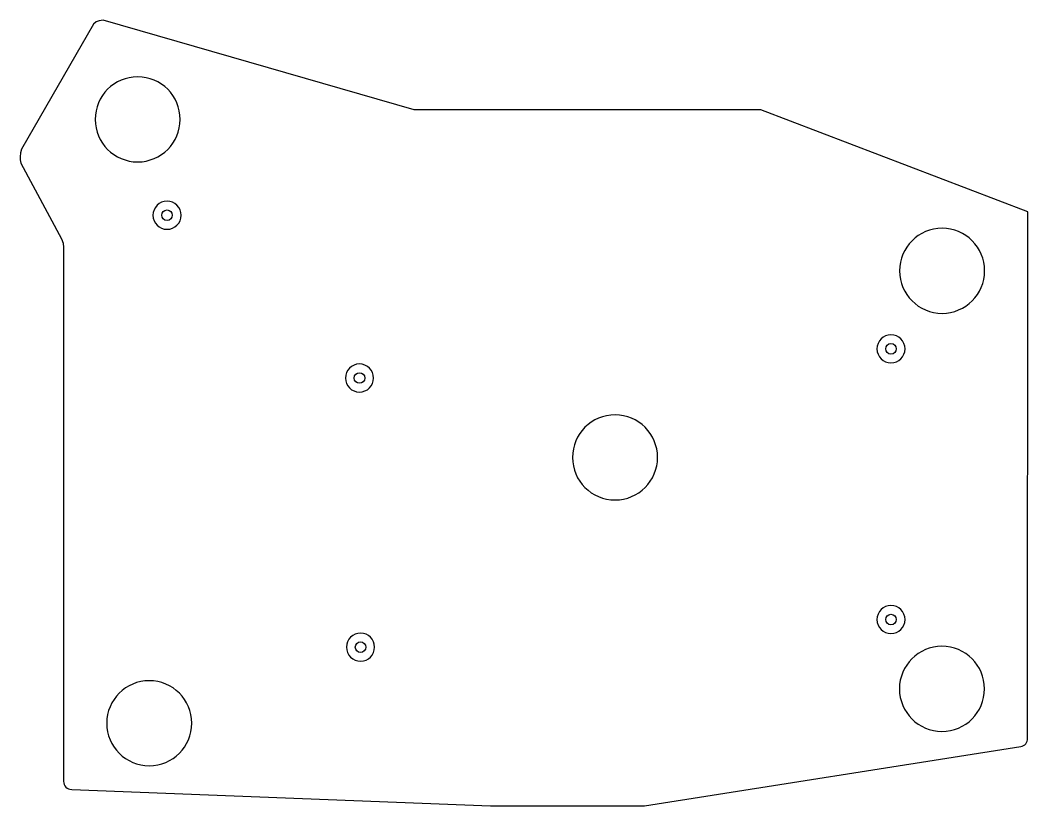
# Model space of a CAD drawing. Header units: millimetres. Extents: x 82 to 225, y 35 to 147.
import ezdxf

# ---------------------------------------------------------------- set-up
doc = ezdxf.new("R2010")
doc.units = ezdxf.units.MM
doc.layers.get('0').update_dxf_attribs({"linetype": 'CONTINUOUS'})

msp = doc.modelspace()

# ---------------------------------------------------------------- linework, layer by layer
msp.add_lwpolyline([(89.19, 37.35), (89.43, 37.33), (149, 35), (170.95, 35), (224.48, 43.45), (224.68, 43.5), (224.86, 43.58), (225.03, 43.7), (225.17, 43.84), (225.28, 44), (225.37, 44.18), (225.42, 44.37), (225.44, 44.58), (225.47, 119.5), (187.5, 134), (138.15, 134), (93.9, 146.75), (93.35, 146.65), (92.9, 146.5), (92.55, 146.2), (82.3, 128.4), (82.15, 127.9), (82.1, 127.3), (82.1, 126.9), (82.2, 126.4), (88, 115.65), (88.2, 115.05), (88.28, 114.4), (88.27, 38.48), (88.3, 38.25), (88.36, 38.03), (88.47, 37.83), (88.61, 37.66), (88.78, 37.52), (88.98, 37.42)], close=True)
at = {"extrusion": (0, 0, -1)}
for centre, radius in [((-98.82, 132.64), 6.05), ((-103, 119), 2), ((-213.27, 111.1), 6.05), ((-206, 100), 2), ((-130.38, 95.85), 2), ((-166.74, 84.56), 6.05), ((-206, 61.5), 2), ((-130.53, 57.57), 2), ((-213.25, 51.64), 6.05), ((-100.47, 46.75), 6.05)]:
    msp.add_circle(centre, radius, dxfattribs=at)
for centre in [(103, 119), (206, 100), (130.38, 95.85), (206, 61.5), (130.53, 57.57)]:
    msp.add_circle(centre, 0.75)

doc.saveas('drawing.dxf')
